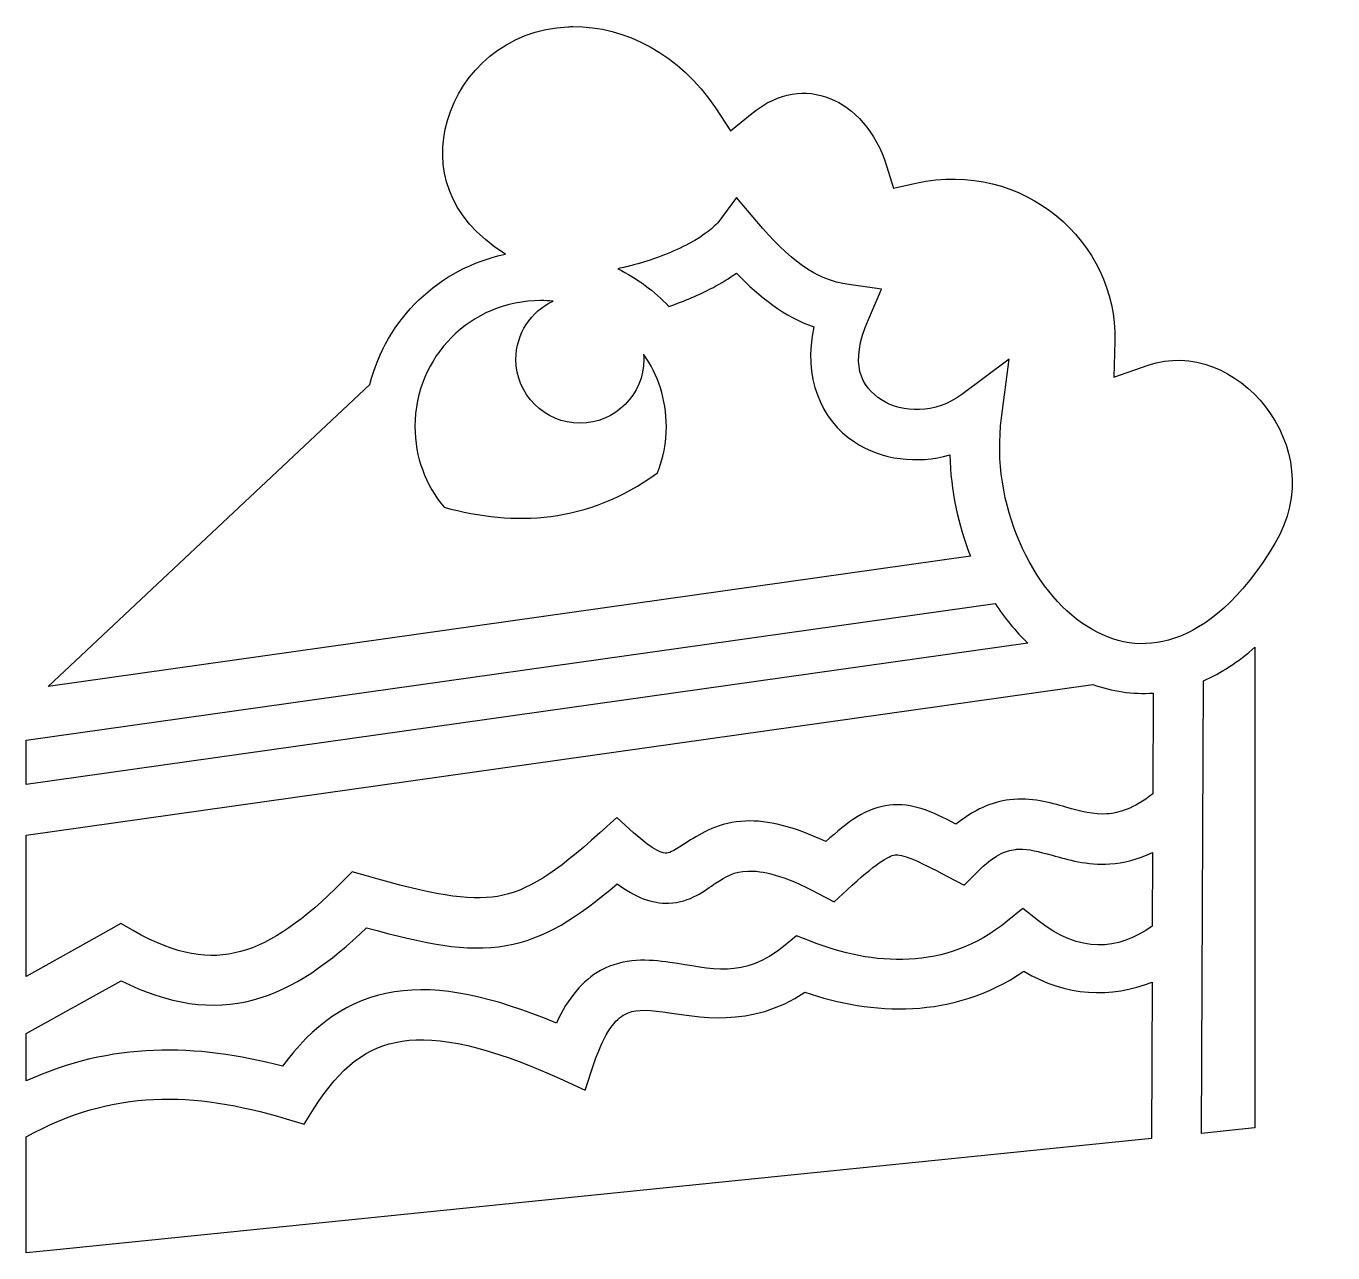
# Model space of a CAD drawing. Header units: centimetres. Extents: x -10 to 10.6, y -9.3 to 10.
import ezdxf

# ---------------------------------------------------------------- set-up
doc = ezdxf.new("R2010")
doc.units = ezdxf.units.CM
doc.header["$MEASUREMENT"] = 0
doc.layers.add('Layer 1', color=7, linetype='Continuous')

msp = doc.modelspace()

# ---------------------------------------------------------------- linework, layer by layer
at = {"layer": 'Layer 1'}
for points, knots in [([(-1.33356, 9.97272), (-1.36, 9.97251), (-1.38627, 9.97124), (-1.41262, 9.97006), (-1.41262, 9.97006), (-2.37894, 9.92772), (-3.09533, 9.26434), (-3.31284, 8.49026), (-3.31284, 8.49026), (-3.51508, 7.77045), (-3.33257, 6.97263), (-2.3983, 6.38578), (-2.3983, 6.38578), (-3.44339, 6.17148), (-4.27823, 5.36544), (-4.53305, 4.3354), (-4.53305, 4.3354), (-4.53305, 4.3354), (-9.60502, -0.42695), (-9.60502, -0.42695), (-9.60502, -0.42695), (-9.60502, -0.42695), (4.93239, 1.62612), (4.93239, 1.62612), (4.93239, 1.62612), (4.73479, 2.11801), (4.61896, 2.66151), (4.60685, 3.22323), (4.60685, 3.22323), (4.08511, 3.07585), (3.53422, 3.14648), (3.10196, 3.42745), (3.10196, 3.42745), (2.57558, 3.76964), (2.28744, 4.45614), (2.46286, 5.23941), (2.46286, 5.23941), (1.99901, 5.40239), (1.60626, 5.70908), (1.24265, 6.08935), (1.24265, 6.08935), (1.13006, 6.00784), (1.00664, 5.9324), (0.86837, 5.85869), (0.86837, 5.85869), (0.66158, 5.74863), (0.4278, 5.64802), (0.17656, 5.56225), (0.17656, 5.56225), (-0.05178, 5.80611), (-0.32355, 6.00851), (-0.62598, 6.15787), (-0.62598, 6.15787), (-0.54097, 6.17482), (-0.45646, 6.19485), (-0.37297, 6.2172), (-0.37297, 6.2172), (-0.04743, 6.30449), (0.25925, 6.42741), (0.49805, 6.55454), (0.49805, 6.55454), (0.73689, 6.68172), (0.90792, 6.82821), (0.94743, 6.88134), (0.94743, 6.88134), (0.94743, 6.88134), (1.24387, 7.27932), (1.24387, 7.27932), (1.24387, 7.27932), (1.24387, 7.27932), (1.5654, 6.89981), (1.5654, 6.89981), (1.5654, 6.89981), (2.06551, 6.30769), (2.4799, 5.98181), (3.01623, 5.9076), (3.01623, 5.9076), (3.01623, 5.9076), (3.53152, 5.83634), (3.53152, 5.83634), (3.53152, 5.83634), (3.53152, 5.83634), (3.32329, 5.35942), (3.32329, 5.35942), (3.32329, 5.35942), (3.01344, 4.65007), (3.20859, 4.2989), (3.53152, 4.08907), (3.53152, 4.08907), (3.8544, 3.87916), (4.38192, 3.86642), (4.79394, 4.17467), (4.79394, 4.17467), (4.79394, 4.17467), (5.54107, 4.73466), (5.54107, 4.73466), (5.54107, 4.73466), (5.54107, 4.73466), (5.42114, 3.80831), (5.42114, 3.80831), (5.42114, 3.80831), (5.24277, 2.43869), (5.90114, 1.07001), (6.76394, 0.52448), (6.76394, 0.52448), (7.19532, 0.25174), (7.652, 0.16782), (8.14621, 0.33346), (8.14621, 0.33346), (8.64059, 0.49905), (9.1972, 0.9411), (9.7289, 1.82642), (9.7289, 1.82642), (10.64331, 3.34923), (9.09107, 5.11447), (7.73115, 4.63586), (7.73115, 4.63586), (7.73115, 4.63586), (7.19351, 4.4461), (7.19351, 4.4461), (7.19351, 4.4461), (7.19351, 4.4461), (7.20667, 5.01672), (7.20667, 5.01672), (7.20667, 5.01672), (7.24513, 6.59026), (5.75887, 7.87664), (4.07173, 7.5059), (4.07173, 7.5059), (4.07173, 7.5059), (3.71596, 7.42814), (3.71596, 7.42814), (3.71596, 7.42814), (3.71596, 7.42814), (3.60928, 7.77603), (3.60928, 7.77603), (3.60928, 7.77603), (3.44103, 8.32548), (3.09483, 8.69086), (2.71574, 8.84077), (2.71574, 8.84077), (2.33673, 8.99072), (1.92087, 8.95475), (1.48633, 8.60358), (1.48633, 8.60358), (1.48633, 8.60358), (1.15025, 8.33219), (1.15025, 8.33219), (1.15025, 8.33219), (1.15025, 8.33219), (0.91048, 8.69188), (0.91048, 8.69188), (0.91048, 8.69188), (0.34797, 9.53544), (-0.51394, 9.97947), (-1.3336, 9.97272), (-1.3336, 9.97272), (-1.3336, 9.97272), (-1.33356, 9.97272), (-1.33356, 9.97272)], [0, 0, 0, 0, 0.02439024, 0.02439024, 0.02439024, 0.02439024, 0.04878049, 0.04878049, 0.04878049, 0.04878049, 0.07317073, 0.07317073, 0.07317073, 0.07317073, 0.09756098, 0.09756098, 0.09756098, 0.09756098, 0.12195122, 0.12195122, 0.12195122, 0.12195122, 0.14634146, 0.14634146, 0.14634146, 0.14634146, 0.17073171, 0.17073171, 0.17073171, 0.17073171, 0.19512195, 0.19512195, 0.19512195, 0.19512195, 0.2195122, 0.2195122, 0.2195122, 0.2195122, 0.24390244, 0.24390244, 0.24390244, 0.24390244, 0.26829268, 0.26829268, 0.26829268, 0.26829268, 0.29268293, 0.29268293, 0.29268293, 0.29268293, 0.31707317, 0.31707317, 0.31707317, 0.31707317, 0.34146341, 0.34146341, 0.34146341, 0.34146341, 0.36585366, 0.36585366, 0.36585366, 0.36585366, 0.3902439, 0.3902439, 0.3902439, 0.3902439, 0.41463415, 0.41463415, 0.41463415, 0.41463415, 0.43902439, 0.43902439, 0.43902439, 0.43902439, 0.46341463, 0.46341463, 0.46341463, 0.46341463, 0.48780488, 0.48780488, 0.48780488, 0.48780488, 0.51219512, 0.51219512, 0.51219512, 0.51219512, 0.53658537, 0.53658537, 0.53658537, 0.53658537, 0.56097561, 0.56097561, 0.56097561, 0.56097561, 0.58536585, 0.58536585, 0.58536585, 0.58536585, 0.6097561, 0.6097561, 0.6097561, 0.6097561, 0.63414634, 0.63414634, 0.63414634, 0.63414634, 0.65853659, 0.65853659, 0.65853659, 0.65853659, 0.68292683, 0.68292683, 0.68292683, 0.68292683, 0.70731707, 0.70731707, 0.70731707, 0.70731707, 0.73170732, 0.73170732, 0.73170732, 0.73170732, 0.75609756, 0.75609756, 0.75609756, 0.75609756, 0.7804878, 0.7804878, 0.7804878, 0.7804878, 0.80487805, 0.80487805, 0.80487805, 0.80487805, 0.82926829, 0.82926829, 0.82926829, 0.82926829, 0.85365854, 0.85365854, 0.85365854, 0.85365854, 0.87804878, 0.87804878, 0.87804878, 0.87804878, 0.90243902, 0.90243902, 0.90243902, 0.90243902, 0.92682927, 0.92682927, 0.92682927, 0.92682927, 0.95121951, 0.95121951, 0.95121951, 0.95121951, 1, 1, 1, 1]), ([(-1.84358, 5.65447), (-1.77754, 5.65447), (-1.71277, 5.65143), (-1.64851, 5.64519), (-1.64851, 5.64519), (-1.99344, 5.48512), (-2.23228, 5.1361), (-2.23228, 4.73074), (-2.23228, 4.73074), (-2.23228, 4.17395), (-1.78096, 3.72263), (-1.22417, 3.72263), (-1.22417, 3.72263), (-0.66743, 3.72263), (-0.21614, 4.174), (-0.21614, 4.73074), (-0.21614, 4.73074), (-0.21614, 4.75798), (-0.218, 4.78446), (-0.2201, 4.81115), (-0.2201, 4.81115), (0.0055, 4.48932), (0.13833, 4.09767), (0.13833, 3.67261), (0.13833, 3.67261), (0.13833, 3.41345), (0.08815, 3.1663), (-0.00125, 2.93994), (-0.00125, 2.93994), (-1.12241, 2.1355), (-2.24311, 2.0954), (-3.36415, 2.39829), (-3.36415, 2.39829), (-3.65237, 2.74225), (-3.82547, 3.18599), (-3.82547, 3.67261), (-3.82547, 3.67261), (-3.82547, 4.77163), (-2.9426, 5.6545), (-1.84358, 5.6545), (-1.84358, 5.6545), (-1.84358, 5.6545), (-1.84358, 5.65447), (-1.84358, 5.65447)], [0, 0, 0, 0, 0.08333333, 0.08333333, 0.08333333, 0.08333333, 0.16666667, 0.16666667, 0.16666667, 0.16666667, 0.25, 0.25, 0.25, 0.25, 0.33333333, 0.33333333, 0.33333333, 0.33333333, 0.41666667, 0.41666667, 0.41666667, 0.41666667, 0.5, 0.5, 0.5, 0.5, 0.58333333, 0.58333333, 0.58333333, 0.58333333, 0.66666667, 0.66666667, 0.66666667, 0.66666667, 0.75, 0.75, 0.75, 0.75, 0.83333333, 0.83333333, 0.83333333, 0.83333333, 1, 1, 1, 1]), ([(5.31844, 0.88291), (5.31844, 0.88291), (-9.95291, -1.27162), (-9.95291, -1.27162), (-9.95291, -1.27162), (-9.95291, -1.27162), (-9.95291, -1.97136), (-9.95291, -1.97136), (-9.95291, -1.97136), (-9.95291, -1.97136), (5.8363, 0.25696), (5.8363, 0.25696), (5.8363, 0.25696), (5.64422, 0.44166), (5.4707, 0.65216), (5.31848, 0.8829), (5.31848, 0.8829), (5.31848, 0.8829), (5.31844, 0.88291), (5.31844, 0.88291)], [0, 0, 0, 0, 0.16666667, 0.16666667, 0.16666667, 0.16666667, 0.33333333, 0.33333333, 0.33333333, 0.33333333, 0.5, 0.5, 0.5, 0.5, 0.66666667, 0.66666667, 0.66666667, 0.66666667, 1, 1, 1, 1]), ([(9.41531, 0.19241), (9.1526, -0.03939), (8.8807, -0.214), (8.60231, -0.33469), (8.60231, -0.33469), (8.60231, -0.33469), (8.57068, -7.46635), (8.57068, -7.46635), (8.57068, -7.46635), (8.57068, -7.46635), (9.06088, -7.4163), (9.06088, -7.4163), (9.06088, -7.4163), (9.06088, -7.4163), (9.41534, -7.38071), (9.41534, -7.38071), (9.41534, -7.38071), (9.41534, -7.38071), (9.41535, 0.19229), (9.41535, 0.19229), (9.41535, 0.19229), (9.41535, 0.19229), (9.41531, 0.19241), (9.41531, 0.19241)], [0, 0, 0, 0, 0.14285714, 0.14285714, 0.14285714, 0.14285714, 0.28571429, 0.28571429, 0.28571429, 0.28571429, 0.42857143, 0.42857143, 0.42857143, 0.42857143, 0.57142857, 0.57142857, 0.57142857, 0.57142857, 0.71428571, 0.71428571, 0.71428571, 0.71428571, 1, 1, 1, 1]), ([(6.86161, -0.39402), (6.86161, -0.39402), (-9.95291, -2.76858), (-9.95291, -2.76858), (-9.95291, -2.76858), (-9.95291, -2.76858), (-9.95291, -4.99294), (-9.95291, -4.99294), (-9.95291, -4.99294), (-9.95291, -4.99294), (-8.65232, -4.26951), (-8.65232, -4.26951), (-8.65232, -4.26951), (-8.65232, -4.26951), (-8.45864, -4.16143), (-8.45864, -4.16143), (-8.45864, -4.16143), (-8.45864, -4.16143), (-8.26623, -4.27212), (-8.26623, -4.27212), (-8.26623, -4.27212), (-7.57151, -4.66778), (-7.06634, -4.73386), (-6.57298, -4.60158), (-6.57298, -4.60158), (-6.07961, -4.46926), (-5.5639, -4.10008), (-4.97587, -3.51048), (-4.97587, -3.51048), (-4.97587, -3.51048), (-4.81247, -3.34708), (-4.81247, -3.34708), (-4.81247, -3.34708), (-4.81247, -3.34708), (-4.58982, -3.41033), (-4.58982, -3.41033), (-4.58982, -3.41033), (-3.57724, -3.69733), (-2.98512, -3.81143), (-2.52089, -3.73186), (-2.52089, -3.73186), (-2.0567, -3.65229), (-1.62507, -3.37752), (-0.90931, -2.72911), (-0.90931, -2.72911), (-0.90931, -2.72911), (-0.6445, -2.48917), (-0.6445, -2.48917), (-0.6445, -2.48917), (-0.6445, -2.48917), (-0.38095, -2.72911), (-0.38095, -2.72911), (-0.38095, -2.72911), (-0.05398, -3.02555), (0.09525, -3.0538), (0.14488, -3.05191), (0.14488, -3.05191), (0.19447, -3.05001), (0.28193, -2.99954), (0.47957, -2.86873), (0.47957, -2.86873), (0.67725, -2.73801), (0.97939, -2.56301), (1.38745, -2.54593), (1.38745, -2.54593), (1.73685, -2.53134), (2.14875, -2.63195), (2.65122, -2.87012), (2.65122, -2.87012), (3.00433, -2.55125), (3.28433, -2.33923), (3.65271, -2.29689), (3.65271, -2.29689), (4.01502, -2.25514), (4.3196, -2.39211), (4.70295, -2.59595), (4.70295, -2.59595), (4.98649, -2.36963), (5.2723, -2.24246), (5.5477, -2.20986), (5.5477, -2.20986), (5.89601, -2.16862), (6.18907, -2.25709), (6.43323, -2.32582), (6.43323, -2.32582), (6.67738, -2.39455), (6.87658, -2.44726), (7.07891, -2.4339), (7.07891, -2.4339), (7.27524, -2.42083), (7.49637, -2.35399), (7.80631, -2.11764), (7.80631, -2.11764), (7.80631, -2.11764), (7.81289, -0.52968), (7.81289, -0.52968), (7.81289, -0.52968), (7.48482, -0.55119), (7.16308, -0.50151), (6.86158, -0.39398), (6.86158, -0.39398), (6.86158, -0.39398), (6.86161, -0.39402), (6.86161, -0.39402)], [0, 0, 0, 0, 0.03703704, 0.03703704, 0.03703704, 0.03703704, 0.07407407, 0.07407407, 0.07407407, 0.07407407, 0.11111111, 0.11111111, 0.11111111, 0.11111111, 0.14814815, 0.14814815, 0.14814815, 0.14814815, 0.18518519, 0.18518519, 0.18518519, 0.18518519, 0.22222222, 0.22222222, 0.22222222, 0.22222222, 0.25925926, 0.25925926, 0.25925926, 0.25925926, 0.2962963, 0.2962963, 0.2962963, 0.2962963, 0.33333333, 0.33333333, 0.33333333, 0.33333333, 0.37037037, 0.37037037, 0.37037037, 0.37037037, 0.40740741, 0.40740741, 0.40740741, 0.40740741, 0.44444444, 0.44444444, 0.44444444, 0.44444444, 0.48148148, 0.48148148, 0.48148148, 0.48148148, 0.51851852, 0.51851852, 0.51851852, 0.51851852, 0.55555556, 0.55555556, 0.55555556, 0.55555556, 0.59259259, 0.59259259, 0.59259259, 0.59259259, 0.62962963, 0.62962963, 0.62962963, 0.62962963, 0.66666667, 0.66666667, 0.66666667, 0.66666667, 0.7037037, 0.7037037, 0.7037037, 0.7037037, 0.74074074, 0.74074074, 0.74074074, 0.74074074, 0.77777778, 0.77777778, 0.77777778, 0.77777778, 0.81481481, 0.81481481, 0.81481481, 0.81481481, 0.85185185, 0.85185185, 0.85185185, 0.85185185, 0.88888889, 0.88888889, 0.88888889, 0.88888889, 0.92592593, 0.92592593, 0.92592593, 0.92592593, 1, 1, 1, 1]), ([(5.7006, -2.98861), (5.68011, -2.98916), (5.65978, -2.9903), (5.64, -2.99262), (5.64, -2.99262), (5.48187, -3.0113), (5.30603, -3.07877), (5.03645, -3.34966), (5.03645, -3.34966), (5.03645, -3.34966), (4.82957, -3.55789), (4.82957, -3.55789), (4.82957, -3.55789), (4.82957, -3.55789), (4.57003, -3.41819), (4.57003, -3.41819), (4.57003, -3.41819), (4.06836, -3.14764), (3.8466, -3.06756), (3.74248, -3.07958), (3.74248, -3.07958), (3.63833, -3.09151), (3.43094, -3.21873), (2.98742, -3.62903), (2.98742, -3.62903), (2.98742, -3.62903), (2.78054, -3.82014), (2.78054, -3.82014), (2.78054, -3.82014), (2.78054, -3.82014), (2.5328, -3.68706), (2.5328, -3.68706), (2.5328, -3.68706), (1.9831, -3.39104), (1.63816, -3.32484), (1.42062, -3.3339), (1.42062, -3.3339), (1.20303, -3.34297), (1.08328, -3.4133), (0.9146, -3.52492), (0.9146, -3.52492), (0.74584, -3.63658), (0.52455, -3.82655), (0.17531, -3.83991), (0.17531, -3.83991), (-0.09182, -3.85003), (-0.35369, -3.74419), (-0.63904, -3.53419), (-0.63904, -3.53419), (-1.26431, -4.07183), (-1.78643, -4.40496), (-2.38775, -4.50797), (-2.38775, -4.50797), (-3.02019, -4.61634), (-3.67839, -4.47803), (-4.58833, -4.22599), (-4.58833, -4.22599), (-5.16097, -4.77519), (-5.72573, -5.19071), (-6.36866, -5.36313), (-6.36866, -5.36313), (-7.0167, -5.53699), (-7.7158, -5.4368), (-8.45597, -5.06138), (-8.45597, -5.06138), (-8.45597, -5.06138), (-9.95293, -5.8942), (-9.95293, -5.8942), (-9.95293, -5.8942), (-9.95293, -5.8942), (-9.95293, -6.64015), (-9.95293, -6.64015), (-9.95293, -6.64015), (-8.60946, -6.02745), (-7.27695, -6.04832), (-5.91138, -6.40823), (-5.91138, -6.40823), (-5.44956, -5.77571), (-4.87333, -5.3499), (-4.14821, -5.23668), (-4.14821, -5.23668), (-3.42672, -5.12409), (-2.59997, -5.31132), (-1.59578, -5.72954), (-1.59578, -5.72954), (-1.41092, -5.33206), (-1.18422, -5.05772), (-0.89866, -4.90069), (-0.89866, -4.90069), (-0.52758, -4.6966), (-0.13934, -4.72666), (0.19113, -4.77279), (0.19113, -4.77279), (0.85216, -4.86514), (1.34442, -5.05089), (2.01236, -4.50135), (2.01236, -4.50135), (2.01236, -4.50135), (2.19157, -4.35376), (2.19157, -4.35376), (2.19157, -4.35376), (2.19157, -4.35376), (2.40764, -4.43936), (2.40764, -4.43936), (2.40764, -4.43936), (3.39256, -4.82773), (4.54176, -4.91362), (5.51226, -4.1231), (5.51226, -4.1231), (5.51226, -4.1231), (5.75726, -3.92419), (5.75726, -3.92419), (5.75726, -3.92419), (5.75726, -3.92419), (6.00504, -4.11922), (6.00504, -4.11922), (6.00504, -4.11922), (6.64886, -4.62465), (7.25406, -4.59433), (7.79718, -4.19959), (7.79718, -4.19959), (7.79718, -4.19959), (7.80245, -3.03997), (7.80245, -3.03997), (7.80245, -3.03997), (7.56821, -3.14982), (7.34248, -3.20645), (7.13046, -3.22045), (7.13046, -3.22045), (6.76613, -3.24461), (6.46273, -3.15311), (6.21988, -3.08475), (6.21988, -3.08475), (6.00735, -3.02496), (5.84416, -2.98511), (5.70067, -2.98861), (5.70067, -2.98861), (5.70067, -2.98861), (5.7006, -2.98861), (5.7006, -2.98861)], [0, 0, 0, 0, 0.02777778, 0.02777778, 0.02777778, 0.02777778, 0.05555556, 0.05555556, 0.05555556, 0.05555556, 0.08333333, 0.08333333, 0.08333333, 0.08333333, 0.11111111, 0.11111111, 0.11111111, 0.11111111, 0.13888889, 0.13888889, 0.13888889, 0.13888889, 0.16666667, 0.16666667, 0.16666667, 0.16666667, 0.19444444, 0.19444444, 0.19444444, 0.19444444, 0.22222222, 0.22222222, 0.22222222, 0.22222222, 0.25, 0.25, 0.25, 0.25, 0.27777778, 0.27777778, 0.27777778, 0.27777778, 0.30555556, 0.30555556, 0.30555556, 0.30555556, 0.33333333, 0.33333333, 0.33333333, 0.33333333, 0.36111111, 0.36111111, 0.36111111, 0.36111111, 0.38888889, 0.38888889, 0.38888889, 0.38888889, 0.41666667, 0.41666667, 0.41666667, 0.41666667, 0.44444444, 0.44444444, 0.44444444, 0.44444444, 0.47222222, 0.47222222, 0.47222222, 0.47222222, 0.5, 0.5, 0.5, 0.5, 0.52777778, 0.52777778, 0.52777778, 0.52777778, 0.55555556, 0.55555556, 0.55555556, 0.55555556, 0.58333333, 0.58333333, 0.58333333, 0.58333333, 0.61111111, 0.61111111, 0.61111111, 0.61111111, 0.63888889, 0.63888889, 0.63888889, 0.63888889, 0.66666667, 0.66666667, 0.66666667, 0.66666667, 0.69444444, 0.69444444, 0.69444444, 0.69444444, 0.72222222, 0.72222222, 0.72222222, 0.72222222, 0.75, 0.75, 0.75, 0.75, 0.77777778, 0.77777778, 0.77777778, 0.77777778, 0.80555556, 0.80555556, 0.80555556, 0.80555556, 0.83333333, 0.83333333, 0.83333333, 0.83333333, 0.86111111, 0.86111111, 0.86111111, 0.86111111, 0.88888889, 0.88888889, 0.88888889, 0.88888889, 0.91666667, 0.91666667, 0.91666667, 0.91666667, 0.94444444, 0.94444444, 0.94444444, 0.94444444, 1, 1, 1, 1]), ([(5.77313, -4.91257), (4.66032, -5.67442), (3.36977, -5.60531), (2.32193, -5.24203), (2.32193, -5.24203), (1.47069, -5.81872), (0.61598, -5.62745), (0.08306, -5.55302), (0.08306, -5.55302), (-0.20339, -5.51296), (-0.38146, -5.51621), (-0.51783, -5.59122), (-0.51783, -5.59122), (-0.65433, -5.66628), (-0.82945, -5.85308), (-1.00411, -6.37006), (-1.00411, -6.37006), (-1.00411, -6.37006), (-1.14381, -6.78373), (-1.14381, -6.78373), (-1.14381, -6.78373), (-1.14381, -6.78373), (-1.54179, -6.60325), (-1.54179, -6.60325), (-1.54179, -6.60325), (-2.66304, -6.0926), (-3.46073, -5.92578), (-4.02704, -6.01416), (-4.02704, -6.01416), (-4.59336, -6.10263), (-4.99412, -6.41615), (-5.4107, -7.06971), (-5.4107, -7.06971), (-5.4107, -7.06971), (-5.57009, -7.3201), (-5.57009, -7.3201), (-5.57009, -7.3201), (-5.57009, -7.3201), (-5.85472, -7.23576), (-5.85472, -7.23576), (-5.85472, -7.23576), (-7.33271, -6.79848), (-8.58088, -6.76757), (-9.95294, -7.52039), (-9.95294, -7.52039), (-9.95294, -7.52039), (-9.95294, -9.34943), (-9.95294, -9.34943), (-9.95294, -9.34943), (-9.95294, -9.34943), (-9.51945, -9.30587), (-9.51945, -9.30587), (-9.51945, -9.30587), (-9.51945, -9.30587), (7.78262, -7.54671), (7.78262, -7.54671), (7.78262, -7.54671), (7.78262, -7.54671), (7.79316, -5.08241), (7.79316, -5.08241), (7.79316, -5.08241), (7.15887, -5.33837), (6.43008, -5.31159), (5.77302, -4.91247), (5.77302, -4.91247), (5.77302, -4.91247), (5.77313, -4.91257), (5.77313, -4.91257)], [0, 0, 0, 0, 0.05555556, 0.05555556, 0.05555556, 0.05555556, 0.11111111, 0.11111111, 0.11111111, 0.11111111, 0.16666667, 0.16666667, 0.16666667, 0.16666667, 0.22222222, 0.22222222, 0.22222222, 0.22222222, 0.27777778, 0.27777778, 0.27777778, 0.27777778, 0.33333333, 0.33333333, 0.33333333, 0.33333333, 0.38888889, 0.38888889, 0.38888889, 0.38888889, 0.44444444, 0.44444444, 0.44444444, 0.44444444, 0.5, 0.5, 0.5, 0.5, 0.55555556, 0.55555556, 0.55555556, 0.55555556, 0.61111111, 0.61111111, 0.61111111, 0.61111111, 0.66666667, 0.66666667, 0.66666667, 0.66666667, 0.72222222, 0.72222222, 0.72222222, 0.72222222, 0.77777778, 0.77777778, 0.77777778, 0.77777778, 0.83333333, 0.83333333, 0.83333333, 0.83333333, 0.88888889, 0.88888889, 0.88888889, 0.88888889, 1, 1, 1, 1])]:
    msp.add_open_spline(points, degree=3, knots=knots, dxfattribs=at)

doc.saveas('drawing.dxf')
